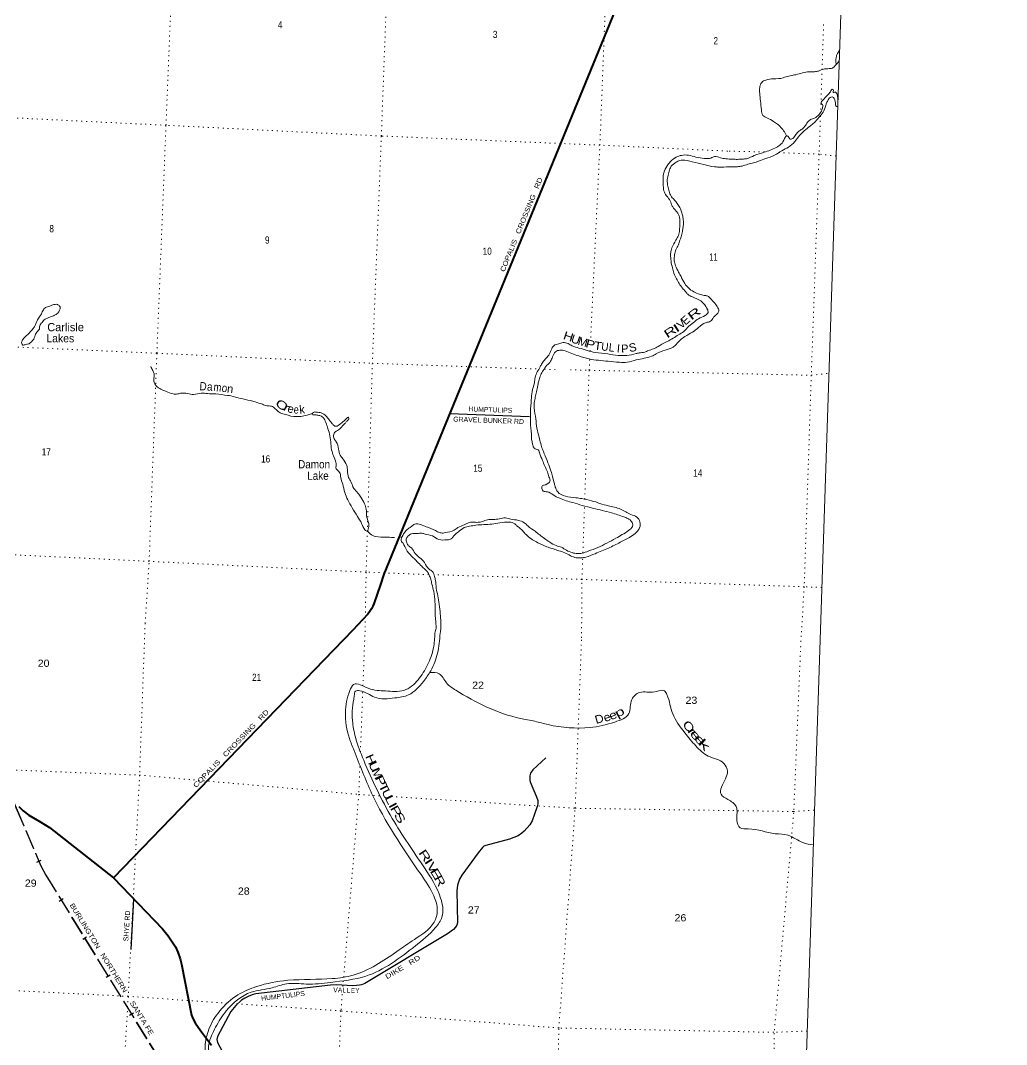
# Model space of a CAD drawing. Header units: feet. Extents: x -845745 to -745759, y -170898 to 15581.
# Drawn here: x -769746 to -745759, y -134820 to -109903 of the extents above; entities that cross this region are included whole.
import ezdxf
from ezdxf.enums import TextEntityAlignment as Align

# ---------------------------------------------------------------- set-up
doc = ezdxf.new("R2010")
doc.units = ezdxf.units.FT
doc.header["$LTSCALE"] = 80
doc.linetypes.add('DOTTED', pattern=[1.5, 0.3, -1.2])
doc.linetypes.add('LONG_DASHED', pattern=[7.5, 6, -1.5])
for name, color, linetype, lineweight in [('26', 7, 'Continuous', 40), ('29', 7, 'Continuous', 25), ('39', 7, 'Continuous', 13), ('4', 7, 'Continuous', 13), ('63', 7, 'Continuous', 25), ('7', 7, 'DOTTED', 13)]:
    doc.layers.add(name, color=color, linetype=linetype, lineweight=lineweight)
for name, color, linetype in [('27', 7, 'Continuous'), ('30', 7, 'Continuous'), ('41', 7, 'Continuous')]:
    doc.layers.add(name, color=color, linetype=linetype)

msp = doc.modelspace()

# ---------------------------------------------------------------- linework, layer by layer
at = {"layer": '26'}
msp.add_line((-761657.94, -124741.88), (-767486.71, -130761.61), dxfattribs=at)
for points in [[(-755092.18, -109190.49), (-760909.65, -123374.85), (-760985.69, -123625.86), (-761148.65, -124097.24), (-761172.87, -124155.52), (-761207.67, -124219.93), (-761252.8, -124290.12), (-761299.22, -124351.44), (-761657.94, -124741.88)], [(-769786.51, -129031.99), (-769702.74, -129111.37), (-769679.16, -129131.15), (-769546.24, -129239.54), (-769386.5, -129331.57), (-769248.37, -129408.76), (-769043.66, -129538.56), (-767486.71, -130761.61)], [(-767486.71, -130761.61), (-766290.53, -132008.7), (-766154.69, -132173.56), (-766040.53, -132343.49), (-765975.47, -132446.15), (-765921.61, -132571.11), (-765860.76, -132733.08), (-765828.99, -132862.3), (-765583.83, -134105.41), (-765547.11, -134201.84), (-765497.75, -134293.64), (-765365.4, -134481.43), (-765097.87, -134832.93)]]:
    msp.add_lwpolyline(points, dxfattribs=at)
at = {"layer": '29'}
for p, q in [((-759308.03, -119469.73), (-757362.91, -119539.11)), ((-766996.21, -131272.99), (-767062.84, -132510.14))]:
    msp.add_line(p, q, dxfattribs=at)
msp.add_lwpolyline([(-756967.5, -127840.6), (-757283.15, -128140.41), (-757335.08, -128216.14), (-757353.46, -128285.12), (-757358.06, -128390.9), (-757348.53, -128427.92), (-757190.28, -128791.01), (-757161.4, -128886.5), (-757162.7, -128965.77), (-757172.72, -129030.09), (-757239.7, -129217.86), (-757300.6, -129379.69), (-757355.77, -129471.67), (-757488.94, -129625.04), (-757548.84, -129678.62), (-757640.77, -129738.41), (-757851.04, -129822.31), (-758422.96, -129975.04), (-758470.51, -129991.36), (-758507.29, -130023.56), (-758615.32, -130158.85), (-759012.95, -130699.61), (-759068.74, -130795.7), (-759118.68, -130938.76), (-759129.94, -131079.35), (-759113.26, -131855.58), (-759130.17, -131913.75), (-759159.73, -131964.55), (-759208.32, -132019.53), (-759359.21, -132123.89), (-761371.71, -133335.93), (-761412.46, -133355.46), (-761451.54, -133366.96), (-761502.17, -133376.25), (-761573.35, -133385.35), (-761669.93, -133390.66), (-762058.39, -133371.66), (-762203.29, -133377.72), (-764024.41, -133588.04), (-764087.92, -133601.61), (-764189.05, -133643), (-764285.58, -133693.59), (-764366.79, -133743.77), (-764510.83, -133872.95), (-764627.13, -134019.57), (-764956.55, -134627.06), (-764970.52, -134696.18), (-764951.87, -134768.26), (-764839.25, -134984.22)], dxfattribs=at)
at = {"layer": '39'}
for points in [[(-749818.95, -110620.51), (-749868.32, -110704.56), (-749897.05, -110775.86), (-749910.18, -110859.81), (-749903.63, -110974.61)], [(-751108.19, -112706.33), (-751144.63, -112641.32), (-751220.95, -112531.93), (-751329.59, -112427.37), (-751425.51, -112359.47), (-751577.16, -112277.44), (-751683.19, -112211.17), (-751722.52, -112079.04), (-751744.79, -111865.11), (-751764.08, -111679.44), (-751762.64, -111530.73), (-751714.01, -111409.91), (-751611.43, -111351.4), (-751425.64, -111324.13), (-751195.72, -111298.51), (-751157.09, -111285.87), (-751019.15, -111248.78), (-750883.58, -111221.66), (-750719.33, -111179.52), (-750565.63, -111151.06), (-750427.01, -111150.18), (-750336.01, -111133.47), (-750264.63, -111103.95), (-750161.22, -111077.65), (-750102.9, -111075.79), (-749993.85, -111059.75), (-749931.69, -111007.78), (-749827.72, -110884.85)], [(-749860.56, -111879.93), (-749880.19, -111706.55), (-749943.11, -111646.65), (-749973.41, -111651.55), (-749974.61, -111629.39), (-749967.19, -111591.47), (-749998.84, -111578.23), (-750030.26, -111613.25), (-750058.03, -111658.46), (-750118.85, -111728.57), (-750221.05, -111831.32), (-750256.7, -111872.21), (-750270.13, -111909.9), (-750245.31, -111945), (-750235.5, -111951.4), (-750231.18, -111997.8), (-750250.25, -112079.51), (-750322.8, -112195.43), (-750428.27, -112277.95), (-750528.11, -112316.45), (-750596.66, -112378.24), (-750670.85, -112484.04), (-750733.31, -112544.03), (-750811.67, -112599.42), (-750884.97, -112681.13), (-750960.65, -112772.8), (-751027.51, -112788.41), (-751054.26, -112751.23), (-751108.87, -112706.98), (-751157.59, -112775.53), (-751247.07, -112914.94), (-751360.34, -112991.14), (-751657.99, -113110.74), (-751893.91, -113190.42), (-752087.49, -113265.65), (-752182.28, -113276.2), (-752301, -113281.83), (-752425.43, -113279.22), (-752589.69, -113267.08), (-752719.33, -113242.15), (-752865.02, -113216.63), (-752948.59, -113249.71), (-753111.72, -113261.73), (-753313.35, -113228.1), (-753496.42, -113181.08), (-753669.29, -113184.71), (-753795.42, -113228.26), (-753938.25, -113343.57), (-754016.23, -113443.2), (-754096.56, -113607.07), (-754112.05, -113755.26), (-754108.97, -113890.07), (-754099.65, -114019.08), (-754053.63, -114133.37), (-753978.87, -114230.64), (-753915.17, -114355.64), (-753880.09, -114439.37), (-753830.15, -114501.54), (-753772.33, -114568.02), (-753736.21, -114623.65), (-753711.01, -114702.99), (-753705.26, -114819.8), (-753709.54, -114936.24), (-753713.9, -115000.41), (-753740.98, -115136.11), (-753803.43, -115250.39), (-753898.54, -115433.81), (-753920.96, -115497.31), (-753930.6, -115595.46), (-753920.38, -115754.66), (-753886.38, -115922.78), (-753849.05, -116054.85), (-753789.59, -116185.72), (-753641.32, -116414.38), (-753562.32, -116505.78), (-753510.23, -116564.01), (-753398.11, -116628.49), (-753196.84, -116726.44), (-753071.25, -116861.78), (-753037.43, -116925.36), (-753020.4, -117008.42), (-753093.33, -117080.09), (-753250.95, -117160.67), (-753383.09, -117258.29), (-753517.97, -117375.9), (-753640.81, -117493.97), (-753770.05, -117567.56), (-753905.98, -117659.01), (-754047.11, -117728.14), (-754235.93, -117837.72), (-754348.54, -117895.85)], [(-749864.12, -111989.73), (-749873.73, -111994.98), (-749968.44, -111777.58), (-750033.02, -111766.82), (-750096.61, -111833.93), (-750135.52, -111908.88), (-750160.39, -111984.35), (-750220.08, -112132.91), (-750325.31, -112263.69), (-750436.42, -112390.23), (-750535.79, -112470.97), (-750678.7, -112588.28), (-750793.22, -112698.61), (-750905.14, -112847.24), (-751062.82, -112984.11), (-751226.75, -113072.5), (-751399.44, -113180.67), (-751617.39, -113263.03), (-751788.46, -113327.03), (-751910.43, -113366.72), (-752052.32, -113401.65), (-752192.49, -113444.69), (-752305.63, -113462.59), (-752510.67, -113467.03), (-752765.85, -113469.6), (-752866.07, -113463.86), (-753123.05, -113406.06), (-753403.96, -113343.34), (-753649.5, -113302.04), (-753754.91, -113328.28), (-753839.14, -113379.43), (-753899.3, -113431.47), (-753946.45, -113512.14), (-753983.04, -113633.41), (-754010.42, -113777.14), (-753998.27, -113938.42), (-753968.52, -114058.14), (-753920.64, -114176.52), (-753853.17, -114253.41), (-753787.63, -114328.22), (-753721.11, -114431.21), (-753670.71, -114535.62), (-753642.38, -114639.2), (-753622.37, -114750.51), (-753624.18, -114909.26), (-753637.75, -115005.26), (-753662.68, -115137.01), (-753702.84, -115246.09), (-753741.29, -115363.27), (-753799.88, -115481.71), (-753832.38, -115601.12), (-753841.78, -115747.53), (-753812.11, -115869.26), (-753735.47, -116024.89), (-753677.27, -116135.62), (-753587.12, -116305.83), (-753496.6, -116411.73), (-753367.46, -116504.98), (-753225.03, -116564.56), (-753117.6, -116592.68), (-753037.74, -116605.7), (-752936.46, -116691.89), (-752832.35, -116810.36), (-752766.13, -116921.38), (-752760.02, -116973.88), (-752798.71, -117042.8), (-752886.13, -117125.99), (-752957.86, -117219.82), (-753069.59, -117253.86), (-753250.75, -117373.78), (-753399.45, -117484.85), (-753582.17, -117592.64), (-753699.97, -117682.75), (-753792.06, -117783.86), (-753868.79, -117849.36), (-754066.38, -117924.44), (-754280.46, -118010.96), (-754395.22, -118073.04), (-754577.81, -118122.54), (-754766.12, -118163.78), (-754987.04, -118217.89), (-755175.96, -118220.91), (-755448.24, -118196.71), (-755684.34, -118171.85), (-755910.04, -118137.32), (-756166.5, -118065.46), (-756335.01, -118004.92), (-756493.34, -117940.73), (-756625.35, -117925.77), (-756727.12, -117962.19), (-756773.46, -118020.78)], [(-769033.63, -116856.12), (-768961.65, -116821.64), (-768901.03, -116811.83), (-768846.8, -116811.84), (-768821.32, -116828.87), (-768777.32, -116888.81), (-768793.72, -116952.53), (-768840.58, -117025.17), (-768920.8, -117076.46), (-769016.55, -117113.11), (-769090.01, -117144.55), (-769165.78, -117183.95), (-769239.3, -117271.69), (-769264.62, -117304.92), (-769280.58, -117356.6), (-769286.59, -117410.65), (-769311.98, -117445.89), (-769351.72, -117488.64), (-769399.61, -117589.39), (-769422.1, -117654.9), (-769487.08, -117728.87), (-769532.69, -117767.38), (-769611.73, -117786.56), (-769652.36, -117799.12), (-769690.62, -117801.72), (-769709.72, -117774.87), (-769718.42, -117738.36), (-769704.84, -117696.65), (-769651.67, -117616.2), (-769577.09, -117554.65), (-769510.18, -117482.75), (-769443.19, -117408.85), (-769396.55, -117342.23), (-769361.51, -117263.12), (-769330.55, -117185.87), (-769298.55, -117134.79), (-769271.07, -117097.61), (-769228.22, -117024.82), (-769202.01, -116967.5), (-769174.24, -116922.29), (-769134.88, -116889.58), (-769033.63, -116856.12)], [(-754348.54, -117895.85), (-754474.52, -117935.39), (-754560.24, -117972.41), (-754695.52, -117991.51), (-754768.46, -118008.9), (-754999.05, -118052.59), (-755210.03, -118054.8), (-755455.71, -118017.51), (-755765.73, -117981.86), (-755958.75, -117932.46), (-756161.43, -117872.66), (-756322.21, -117820.44), (-756422.66, -117766.44), (-756548.29, -117741.67), (-756653.7, -117767.9), (-756769.95, -117815.85), (-756836.11, -117921.95), (-756896.85, -118044.33), (-756980.92, -118145.74), (-757058.9, -118245.37), (-757104.19, -118330.13), (-757175.11, -118456.16), (-757224.1, -118587.02), (-757245.16, -118722.94), (-757301.2, -118935.97), (-757318.68, -119138.36), (-757341.04, -119418.98), (-757340.11, -119557.73), (-757337.75, -119766.89), (-757318.84, -119908.32), (-757311.81, -120099.57), (-757291.13, -120192.81), (-757270.16, -120278.03), (-757249.35, -120312.98), (-757150.31, -120350.84), (-757120.73, -120420.29), (-757047.2, -120605.97), (-756992.19, -120748.74), (-756927, -120887.87), (-756891.17, -121005.8), (-756865.06, -121115.33), (-756927.6, -121177.34), (-757007.15, -121210.57), (-757043.63, -121219.26), (-757062.48, -121294.95), (-757030.44, -121352.44), (-756926.73, -121372.38), (-756788.75, -121443.85), (-756629.23, -121530.2), (-756311.69, -121634.48), (-756081.15, -121701.36), (-755808.64, -121773.81), (-755370.75, -121882.58), (-755065.09, -121982.4), (-754974.08, -122019.96), (-754915.16, -122056.33), (-754856, -122140.95), (-754860.66, -122213.15), (-754952.75, -122314.27), (-755262.94, -122501.75), (-755703.04, -122726.63), (-755933.24, -122814.57), (-756083.67, -122863.25), (-756192.57, -122875.28), (-756326.3, -122852.22), (-756462.78, -122794.87), (-756586.64, -122721.91), (-756711.69, -122681.08), (-756877.15, -122592.5), (-757113.88, -122420.85), (-757229.13, -122332.13), (-757403.15, -122203.03), (-757492.69, -122125.32), (-757633.11, -122065.81), (-757820.85, -122036.72), (-757948.34, -122007.85), (-758091.64, -122026.65), (-758244.89, -122043.06), (-758351.5, -122047.14), (-758485.43, -122084.37), (-758584.82, -122110.83), (-758703.39, -122112.45), (-758828.19, -122119.87), (-758950.76, -122175.63), (-759103.85, -122242.31), (-759192.46, -122303.34), (-759411.67, -122365.55), (-759514.41, -122373.79), (-759597.63, -122342.55), (-759818.96, -122243.86), (-759935.83, -122199.3)], [(-756773.46, -118020.78), (-756802.05, -118088.06), (-756852.24, -118196.77), (-756942.18, -118293.94), (-757029.21, -118421.38), (-757089.36, -118527.7), (-757131.89, -118646.74), (-757155.49, -118742.36), (-757187.47, -118902), (-757214.4, -119033.68), (-757241.33, -119165.36), (-757251.47, -119331.85), (-757208.9, -119594.78), (-757183.14, -119822.9), (-757126.84, -120040.11), (-757090.47, -120198.27), (-757047.28, -120334.57), (-757003.12, -120444.77), (-756914.81, -120665.17), (-756841.8, -120864.9), (-756804.47, -120996.96), (-756758.74, -121173.57), (-756735.61, -121254.84), (-756675.63, -121371.66), (-756490.84, -121481.06), (-756235.05, -121516.71), (-756089.22, -121538.22), (-755854.08, -121589.18), (-755446.86, -121712.88), (-755148.5, -121792.33), (-754894.24, -121924.42), (-754751.89, -121986.01), (-754675.86, -122103.42), (-754685.11, -122245.82), (-754757.29, -122351.69), (-754897.89, -122461.05), (-755154.08, -122600.29), (-755442.43, -122740.34), (-755766.82, -122877.05), (-755994.87, -122961.04), (-756112.02, -122978.8), (-756262.31, -122969.19), (-756394.63, -122907.98), (-756542.71, -122838.14), (-756681.79, -122796.78), (-756810.69, -122751.78), (-756937.74, -122710.87), (-757161.01, -122610.09), (-757412.07, -122445.95), (-757516.41, -122333.51), (-757601.86, -122253.94), (-757668.14, -122199.2), (-757722.61, -122150.94), (-757851.59, -122107.95), (-758085.37, -122129.41), (-758279.18, -122156.38), (-758470.48, -122169.36), (-758667.86, -122184.14), (-758823.49, -122210.52), (-758951.26, -122243.96), (-759087.41, -122341.43), (-759197.26, -122433.84), (-759245.97, -122502.39), (-759371.88, -122539.92), (-759566.38, -122530.68), (-759725.97, -122446.34), (-759905.02, -122399.47), (-759980.58, -122378.57), (-760095.36, -122386.36), (-760234.2, -122393.26), (-760320.73, -122452.36), (-760363.43, -122521.14), (-760344.76, -122614.31), (-760307.08, -122682.05), (-760232.77, -122737.09), (-760145.3, -122871.01), (-760028.64, -122975.87), (-759914.5, -123094.71), (-759805.84, -123253.54), (-759725.52, -123308.8), (-759673.86, -123433.35), (-759651.17, -123526.67), (-759630.1, -123718.44), (-759594.54, -123898.69), (-759564.1, -124108.9), (-759532.39, -124339.26), (-759521.79, -124542.7), (-759521.01, -124685.46), (-759536.51, -124814.81)], [(-766576.41, -118323.63), (-766527.65, -118417.92), (-766493.74, -118533.77), (-766503.01, -118621.88), (-766486.78, -118727.03), (-766435.21, -118799.31), (-766329.55, -118875.61), (-766200.94, -118928.64), (-766034.51, -118991.12), (-765919.96, -118989.35), (-765830.89, -118970.55), (-765682.68, -118982.09), (-765534.77, -119001.67), (-765346.82, -118970.46), (-765198.54, -118979.99), (-764996.09, -118991.54), (-764708.14, -119026.38), (-764632.21, -119037.24), (-764391.42, -119098.47), (-764156.36, -119151.44), (-764037.04, -119184.02), (-763862.44, -119242.78), (-763753.3, -119279.01), (-763639.19, -119289.28), (-763550.99, -119348.85), (-763453.73, -119434.9), (-763360.63, -119470.52), (-763100.01, -119538.52), (-762927.21, -119536.9), (-762775.37, -119504.35), (-762677.84, -119473.8), (-762644.31, -119471.61)], [(-762075.52, -120792.89), (-762067.73, -120744.93), (-762074.52, -120656.22), (-762131.02, -120499.32), (-762175.85, -120352.91), (-762198.71, -120155.04), (-762227.88, -119964.98), (-762279.86, -119794.18), (-762330.78, -119649.55), (-762403.32, -119546.33), (-762490.47, -119512.94), (-762574.42, -119501.77), (-762614.53, -119500.28), (-762642.1, -119485.19), (-762618.34, -119439.83), (-762547.77, -119432.4), (-762430.01, -119452.87), (-762314.03, -119521.51), (-762237.33, -119620.86), (-762160.42, -119714.19), (-762115.98, -119762.08), (-762078.31, -119775.54), (-761955.46, -119711.76), (-761851.92, -119627.15), (-761803.87, -119576.67), (-761773.04, -119557.71), (-761755.8, -119580.47), (-761798.42, -119647.24), (-761842.46, -119697.87), (-761898.69, -119752.07), (-761942.73, -119802.7), (-762033.94, -119879.72), (-762097.74, -119921.57), (-762123.87, -119976.89), (-762113.82, -120085.83), (-762064.02, -120152.01), (-762012.35, -120330.84), (-761965.65, -120481.35), (-761906.64, -120569.99), (-761811.66, -120718.27), (-761792.83, -120861.7), (-761766.49, -121019.49), (-761704.5, -121136.38), (-761637.75, -121287.63), (-761535.57, -121404.01), (-761464.82, -121501.13), (-761376.37, -121663.24), (-761337.04, -121795.38), (-761316.33, -121997.18), (-761273.8, -122151.55), (-761290.7, -122283.61), (-761312.46, -122329.04), (-761365.43, -122294.9), (-761448.09, -122139.04), (-761550.35, -121970.39), (-761675.29, -121762.69), (-761782.69, -121569.72), (-761858.36, -121387.99), (-761907.15, -121185.14), (-761955.33, -121020.51), (-761968.06, -120929.57), (-762002.17, -120874.02), (-762050.7, -120827.99), (-762075.52, -120792.89)], [(-761306.61, -122321.95), (-761238.67, -122398.12), (-761102.33, -122459.48), (-760863.78, -122472.38), (-760667.29, -122481.69), (-760648.56, -122482.33)], [(-759935.83, -122199.3), (-760082.71, -122151.62), (-760173.64, -122166.33), (-760254.3, -122229.68), (-760318.03, -122269.52), (-760391.04, -122343.2), (-760437.82, -122413.83), (-760477.17, -122500.83), (-760488.24, -122528.56), (-760439.55, -122624.86), (-760364.55, -122770.38), (-760232.05, -122936.14), (-760096.44, -123071.86), (-759986.01, -123182.51), (-759906.43, -123257.84), (-759848.25, -123314.29), (-759803.35, -123404.41), (-759764.62, -123498.33), (-759736.95, -123619.98), (-759692.93, -123788.48), (-759662.18, -124044.94), (-759659.82, -124254.1), (-759654.96, -124395.01), (-759641.02, -124562.39), (-759637.64, -124689.17), (-759664.39, -124808.87)], [(-760493.52, -122475.85), (-760472.13, -122472.87), (-760464.39, -122471.68)], [(-759664.37, -124808.72), (-759700.31, -125170.82), (-759844.95, -125585.04), (-760072.35, -125944.09), (-760419.35, -126204.44), (-760864.91, -126217.68), (-761285.68, -126151.17), (-761641.19, -126060.65), (-761732.71, -126208.69), (-761842.92, -126738.91), (-761743, -127370.88), (-761631.88, -127664.74), (-761204.95, -128700.59), (-760001.78, -130685.28), (-759688.69, -131205.54), (-759605.73, -131558.9), (-759685.68, -131844.33), (-760164.83, -132263.44), (-760587.4, -132555.5), (-761653.84, -133132.18), (-762154.11, -133216.12), (-763241.12, -133258.19), (-764003.46, -133409.89), (-764455.29, -133612.31), (-764899.23, -134002.38), (-765163.77, -134448.84), (-765254.42, -134874.95), (-765196.98, -135694.89), (-765264.41, -135906.19), (-765603.81, -136241.34), (-765965.41, -136577.76), (-766053.37, -137044.25), (-765917.83, -137391.32), (-765763.25, -137710.82), (-765382.13, -138062.11), (-765072.72, -138632.61), (-764875.16, -139296.07), (-764870.65, -139707.24), (-765077.83, -140246.3), (-765434.5, -140738.02), (-765456.88, -140866.21), (-765605.85, -141046.57), (-765720.25, -141095.12), (-765904.89, -141014.37), (-766328.68, -140917.53), (-766788.96, -140462.84), (-766966.95, -140424.63), (-767090.84, -140638.07), (-767238.87, -140850.69), (-767290.37, -141189.46), (-767233.72, -141425.08), (-767069.15, -141746.94), (-767125.5, -141988.83), (-767231.27, -142263.32), (-767351.2, -142478.91), (-767362.09, -142686.07), (-767178.62, -142984.38), (-766950.26, -143326.5), (-766568.03, -143522.69), (-766070.65, -143769.08), (-765551.71, -144155.22), (-765184.4, -144193.75), (-764133.2, -144138.38), (-763920.99, -144238.19), (-763731.52, -144659.6), (-763771.63, -144958.46), (-763949.95, -145294.99), (-763925.93, -145664.51), (-763614.15, -146041.67), (-763296.26, -146112.79), (-762738.65, -146000.56), (-762460, -146040.14), (-762351.67, -146174.74), (-762403.65, -146467.15), (-762514.42, -147336.04), (-762461.35, -147662.01), (-762369.31, -147802.1), (-762220.58, -148054.92), (-761928, -148342.79), (-761541.49, -148470.61), (-761196.88, -148343.17), (-760968.13, -148004.3), (-760853.88, -147899.34), (-760589.11, -147932.41), (-760419.26, -148155.71), (-760384.78, -148513.49), (-760473.87, -149014.2), (-760584.56, -149498.06), (-760663.02, -149860.11), (-760890.13, -150696.68), (-761212.71, -151314.47)], [(-759536.51, -124814.81), (-759601.91, -125301.05), (-759767.06, -125726.68), (-759942.85, -125986.73), (-760306.06, -126311), (-760636.93, -126388.54), (-761131.79, -126369.9), (-761491.08, -126210.76), (-761594.15, -126221.4), (-761626.05, -126333.16), (-761672.2, -126631.81), (-761670.26, -126938.13), (-761597.14, -127345.56), (-761396.11, -127904.36), (-760701.72, -129317.9), (-759917.85, -130522.88), (-759525.18, -131255.36), (-759492.16, -131717.86), (-759651.79, -131976.43), (-760148.03, -132425.19), (-761348.5, -133156.54), (-762201.25, -133307.15), (-762795.01, -133349.73), (-763274.1, -133341.7), (-763625.83, -133440.7), (-764133.41, -133547.7), (-764742.17, -134003.62), (-764999.01, -134399.97), (-765161.69, -134811.57), (-765130.88, -135280.04), (-765097.58, -135794.94), (-765251.5, -136063.78), (-765778.58, -136531.64), (-765917.01, -136819.14), (-765891.59, -137146.39), (-765630.83, -137604.45), (-765377.76, -137808.39), (-764998.39, -138455.79), (-764757.21, -139201.31), (-764695.55, -139711.11), (-764845.09, -140090.91), (-765127.32, -140585.14), (-765320.13, -140872.82), (-765359.27, -141020.6), (-765571.68, -141231.07), (-765751.21, -141239.14), (-765966.89, -141183.54), (-766240.45, -141111.9), (-766673.54, -140809.24), (-766968.5, -140714.71), (-767076.57, -140876.29), (-767158.72, -141228.14), (-767037.82, -141469.94), (-766901.46, -141609.52), (-766852.73, -141780.4), (-766918.04, -142171.09), (-767107.19, -142652.32), (-767122.85, -142821.04), (-766946.42, -143088.89), (-766496.91, -143382.03), (-765832.04, -143740.83), (-765619.09, -143878.94), (-765532.96, -144014.81), (-765381.92, -144076.3), (-764818.33, -144026.72), (-764364.67, -143951.29), (-764056.64, -144016.04), (-763859.25, -144137.51), (-763691.93, -144437.29), (-763616.07, -144822.65), (-763739.46, -145203.33), (-763822.02, -145506.81), (-763714.06, -145774.38), (-763503.45, -145922.49), (-763142.92, -145922.5), (-762576.59, -145850.86), (-762307.31, -145990.86), (-762260.9, -145988.39), (-762290.17, -145838.32), (-762422.19, -145628.37), (-762434.14, -145563.5), (-762343.33, -145618.93), (-762201.72, -145843.3), (-762198.99, -146065.02), (-762220.54, -146289.95), (-762254.39, -146703.87), (-762357.82, -147272.6), (-762319.53, -147576.1), (-761966.23, -147976.83), (-761851.98, -148176.1), (-761534.21, -148311.69)], [(-750453.16, -129964.22), (-750710.94, -129905.29), (-751075.66, -129727.82), (-751384.63, -129691.25), (-752043.41, -129574.43), (-752235.88, -129547.82), (-752316.33, -129361.77), (-752335.58, -129030.7), (-752541.29, -128856.56), (-752702.34, -128732.28), (-752692.45, -128555.31), (-752548.68, -128167.25), (-752637.1, -127978.92), (-753013.96, -127803.06), (-753317.88, -127553.1), (-753585.32, -127235.85), (-753880.15, -126772.62), (-754019.74, -126304.52), (-754077.16, -126213.94), (-754317.78, -126242.13), (-754682.66, -126252.04), (-754875.7, -126424.87), (-754949.47, -126766.93), (-755286.62, -126973.2), (-755895.25, -127105.89), (-756910.06, -127035.54), (-757231.71, -126956.23), (-757585.88, -126885.91), (-759158.3, -126198.44), (-759380.05, -126021.75), (-759560.02, -125800.12), (-759789.94, -125770.24)]]:
    msp.add_spline(points, degree=3, dxfattribs=at)
at = {"layer": '4'}
msp.add_lwpolyline([(-838938.61, 15580.59), (-807880.31, 14447.97), (-776820.49, 13358.06), (-745759.19, 12310.89), (-751809.61, -170897.82), (-783122.91, -169842.15), (-814434.73, -168743.41)], dxfattribs=at)
at = {"layer": '63'}
for p, q in [((-769347.75, -130381.01), (-769246.01, -130337.63)), ((-768801.71, -131329.1), (-768707.5, -131271.14)), ((-768231.67, -132255.63), (-768137.46, -132197.67)), ((-767661.62, -133182.15), (-767567.42, -133124.19)), ((-767091.58, -134108.68), (-766997.38, -134050.72))]:
    msp.add_line(p, q, dxfattribs=at)
at = {"layer": '63', "linetype": 'LONG_DASHED', "lineweight": 13}
msp.add_lwpolyline([(-771949.46, -124394.52), (-769854.94, -129062.69), (-769253.49, -130473.34), (-769129.84, -130699.39), (-765600.71, -136435.53), (-765130.08, -137351.21)], dxfattribs=at)
at = {"layer": '63', "linetype": 'LONG_DASHED'}
msp.add_lwpolyline([(-771945.72, -124392.84), (-769851.18, -129061.05), (-769249.8, -130471.55), (-769126.29, -130697.33), (-765597.14, -136433.52), (-765126.43, -137349.34)], dxfattribs=at)
at = {"layer": '7'}
for p, q in [((-750208.09, -110002.37), (-750282.32, -112133.78)), ((-751644.78, -113103.13), (-752540.71, -113081.93)), ((-755890.11, -117952.23), (-755885.77, -117861.29)), ((-756996.26, -118389.14), (-756735.1, -118398.14)), ((-756064.79, -122854.6), (-756026.03, -121726.86)), ((-761363.75, -124751.74), (-761415.63, -126106.67)), ((-761420.88, -126243.73), (-761476.5, -127696.24)), ((-761890.49, -133273.92), (-761901.34, -133405.6))]:
    msp.add_line(p, q, dxfattribs=at)
for points in [[(-766713.88, -124571.81), (-766615.94, -123062.59), (-766427.92, -117999.46), (-766206.07, -112453.08), (-765988.33, -107073.42), (-765870.6, -101955.4), (-765678.28, -96830.1), (-765456.42, -91338.01), (-765361.07, -86118.64), (-765196.83, -80718.89), (-765246.24, -78776.37)], [(-759929.24, -78955.2), (-760021.03, -80891.28), (-760220.18, -86311.85), (-760300.23, -91497.61), (-760500.76, -97064.88), (-760670.72, -102182.96), (-760766.09, -107293.77), (-760967.25, -112714.26), (-761186.5, -118244.65), (-761337.01, -123325.26), (-761363.75, -124751.74)], [(-755873.98, -117614.14), (-755650.66, -112936.12), (-755439.69, -107522.02), (-755414.15, -102398.56), (-755275.55, -97259.21), (-755131.94, -91655.65), (-754948.49, -86443.58), (-754774.44, -81050.22), (-754736.47, -79128.65)], [(-752540.71, -113081.93), (-755650.66, -112936.12), (-760967.25, -112714.26), (-766206.07, -112453.08), (-771585.44, -112190.7), (-776918.39, -111922), (-781126.37, -111806.19)], [(-750285.59, -112227.56), (-750317.94, -113156.56), (-750507.52, -118535.26), (-750680.52, -123681.38), (-750765.14, -125104.45)], [(-749904.16, -113200.13), (-750317.94, -113156.56), (-751285.99, -113117.58)], [(-769811.81, -117850.78), (-766427.92, -117999.46), (-761186.5, -118244.65), (-757135.61, -118384.33)], [(-756020.05, -121552.79), (-755912.19, -118414.67), (-755899.28, -118144.36)], [(-756369.75, -118403.69), (-755912.19, -118414.67), (-750507.52, -118535.26), (-750078.79, -118487.81)], [(-759811.11, -123387.73), (-761337.01, -123325.26), (-766615.94, -123062.59), (-771979.42, -122804.82), (-777309.09, -122556.34)], [(-756096.83, -124927.63), (-756087.06, -123502.42), (-756069.27, -122984.89)], [(-750250.96, -123701.31), (-750680.52, -123681.38), (-756087.06, -123502.42), (-759688.94, -123385.62)], [(-766713.88, -124571.81), (-766848.23, -128265.25), (-767125.18, -133647.56), (-767444.55, -139215.83), (-767692.54, -144514.49), (-767924.44, -149813.69), (-768037.56, -152649.43)], [(-757441.65, -155066.87), (-757274.97, -150399.02), (-757139.33, -144965.62), (-756746.92, -139502.57), (-756649.03, -134418.48), (-756252.43, -129072.43), (-756096.83, -124927.63)], [(-750766.5, -125125.3), (-750935.61, -129185.24), (-751411.2, -134544.76), (-751452.11, -139854.41), (-751799.77, -145121.52), (-751977.03, -149259.66)], [(-777482.25, -127821.48), (-772130.27, -128051.59), (-766848.23, -128265.25), (-761518.26, -128734.39), (-760961.56, -128770.13)], [(-761490.26, -128055.51), (-761516.18, -128732.45), (-761882.9, -133181.81)], [(-760606.24, -128792.94), (-756252.43, -129072.43), (-750940.08, -129150.44), (-750429.75, -129115.13)], [(-764716.88, -133812.83), (-767125.18, -133647.56), (-772572.34, -133371.94), (-777793.34, -133200.63), (-781859.73, -133123.83)], [(-761917.05, -133596.25), (-761950.55, -134002.68), (-762156.62, -139373.27), (-762424.64, -144790.13), (-762464.94, -145893.92)], [(-750607.36, -134492.99), (-751419.79, -134523.58), (-756649.03, -134418.48), (-761950.55, -134002.68), (-764568.2, -133823.04)]]:
    msp.add_lwpolyline(points, dxfattribs=at)

# ---------------------------------------------------------------- texts
at = {"layer": '27'}
for rotation, width, p in [(67.7, 1.2, (-757973.38, -116031.05)), (45.923, 1.25, (-765473.78, -128582.1))]:
    msp.add_text('COPALIS   CROSSING   RD', height=120, rotation=rotation, dxfattribs=dict(at, width=width)).set_placement(p)
at = {"layer": '30'}
for rotation, p in [(357.957, (-758850.92, -119413.37)), (6.588, (-763884.23, -133756.94))]:
    msp.add_text('HUMPTULIPS', height=120, rotation=rotation, dxfattribs=at).set_placement(p)
for s, rotation, width, p in [('GRAVEL BUNKER RD', 357.957, 1.05, (-759221.77, -119661.44)), ('SHYE RD', 86.549, 1.05, (-767123.85, -132311.02)), ('DIKE   RD', 31.059, 1.3, (-760827.34, -133235.39))]:
    msp.add_text(s, height=120, rotation=rotation, dxfattribs=dict(at, width=width)).set_placement(p)
for s, rotation, width, p in [('V', 357.2, 0.8, (-762086.26, -133550.26)), ('A', 357.2, 0.8, (-761973.83, -133553.69)), ('L', 357.2, 0.8, (-761864.25, -133559.17)), ('L', 357.2, 0.8, (-761765.82, -133564.43)), ('E', 359.909, 0.7, (-761658.05, -133566.71)), ('Y', 1.947, 0.75, (-761545.22, -133563.73))]:
    msp.add_text(s, height=120, rotation=rotation, dxfattribs=dict(at, width=width)).set_placement(p, align=Align.CENTER)
at = {"layer": '41'}
for s, rotation, p in [('E', 41.53, (-753503.35, -117269.86)), ('V', 42.982, (-753605.15, -117357.77)), ('I', 355.2, (-755207.53, -117981.71)), ('P', 1.93, (-755041.06, -117987.1)), ('n', 352.732, (-764655.71, -118962.5)), ('e', 347.861, (-763191.16, -119447.84)), ('k', 5.124, (-762887.72, -119466.38))]:
    msp.add_text(s, height=200, rotation=rotation, dxfattribs=at).set_placement(p, align=Align.CENTER)
for s, rotation, width, p in [('R', 37.034, 1.65, (-753297.89, -117113.02)), ('R', 33.306, 1.55, (-753888.54, -117560.97)), ('I', 33.136, 1.85, (-753735.38, -117470.15)), ('H', 342.082, 1.25, (-756445.86, -117685.88)), ('U', 341.471, 1.1, (-756271.78, -117760.95)), ('M', 343.407, 1.05, (-756092.5, -117820.42)), ('P', 344.236, 1.25, (-755908.32, -117876.49)), ('T', 352.251, 1.15, (-755710.74, -117918.69)), ('U', 354.178, 0.9, (-755537.55, -117938.8)), ('L', 353.617, 0.95, (-755374.36, -117958.85)), ('S', 9.723, 1.05, (-754837.27, -117955.7)), ('D', 356.319, 0.9, (-765309, -118902.75)), ('a', 356.939, 0.9, (-765145, -118912.75)), ('m', 353.899, 0.85, (-764962.37, -118924.74)), ('o', 352.304, 0.9, (-764794.15, -118944.12)), ('C', 323.868, 1.5, (-763451.96, -119337.69)), ('r', 331.355, 1.6, (-763315.51, -119405.28)), ('e', 355.688, 0.8, (-763044.31, -119468.77)), ('D', 15.563, 1.1, (-755640.21, -126992.09)), ('e', 17.884, 1.15, (-755446.8, -126948.97)), ('e', 21.884, 1.25, (-755298.13, -126897.45)), ('p', 28.905, 1.55, (-755124.73, -126819.57)), ('C', 303.186, 1.4, (-753579.89, -127128.64)), ('r', 305.995, 1.85, (-753486.67, -127252.54)), ('e', 308.399, 1.75, (-753398.81, -127358.49)), ('e', 311.862, 1.9, (-753287.86, -127476.55)), ('k', 311.862, 2.15, (-753188.36, -127589.6)), ('H', 293.922, 1.35, (-761310.66, -127924.35)), ('U', 293.922, 1.25, (-761234.99, -128101.03)), ('M', 293.922, 1.15, (-761158.68, -128266.95)), ('P', 294.933, 1.45, (-761075.78, -128443.89)), ('T', 296.425, 1.6, (-760992.94, -128614.39)), ('U', 296.425, 1.3, (-760913.41, -128774.46)), ('L', 296.425, 1.45, (-760842.27, -128908.47)), ('I', 298.075, 1.65, (-760773.47, -129045.18)), ('P', 299.358, 1.55, (-760694.71, -129187.6)), ('S', 300.874, 1.55, (-760600.17, -129351.35)), ('R', 303.718, 1.55, (-759991.38, -130278.56)), ('I', 302.636, 1.8, (-759900.68, -130419.89)), ('V', 300.815, 1.45, (-759808.61, -130571.25)), ('E', 300.815, 1.65, (-759718.89, -130723.74)), ('R', 298.452, 1.4, (-759628.82, -130887.16))]:
    msp.add_text(s, height=200, rotation=rotation, dxfattribs=dict(at, width=width)).set_placement(p, align=Align.CENTER)
msp.add_text('Carlisle', height=200, dxfattribs=at).set_placement((-769093.98, -117464.67))
for s, width, p in [('Lakes', 0.95, (-769116.35, -117735.07)), ('Damon', 0.9, (-762990.9, -120801.41)), ('Lake', 0.9, (-762770.22, -121079.27))]:
    msp.add_text(s, height=200, dxfattribs=dict(at, width=width)).set_placement(p)
at = {"layer": '63', "width": 1.2}
msp.add_text('BURLINGTON   NORTHERN  -  SANTA FE', height=120, rotation=301.602, dxfattribs=at).set_placement((-767576.45, -133019.19), align=Align.CENTER)
at = {"layer": '7'}
for s, width, p in [('4', 0.85, (-763482.9, -110094.74)), ('3', 0.85, (-758254.73, -110330.09)), ('2', 0.85, (-752888.49, -110483.76)), ('8', 0.85, (-769043.15, -115055.99)), ('9', 0.85, (-763797.56, -115332.21)), ('10', 0.85, (-758501.8, -115604.34)), ('11', 0.65, (-752989.77, -115746.64)), ('17', 0.85, (-769228.53, -120486.25)), ('16', 0.85, (-763892.43, -120658.42)), ('15', 0.85, (-758730.6, -120884.45)), ('14', 0.85, (-753381.13, -121003.32)), ('20', 1.1, (-769326.45, -125629.92)), ('21', 0.85, (-764111.83, -125973.21)), ('22', 1.1, (-758757.7, -126164.18)), ('23', 1.1, (-753567.22, -126530.78)), ('29', 1.1, (-769639.9, -130980.19)), ('28', 1.1, (-764456.58, -131174.37)), ('27', 1.1, (-758863.24, -131633.91)), ('26', 1.1, (-753834.17, -131822.97))]:
    msp.add_text(s, height=175, dxfattribs=dict(at, width=width)).set_placement(p)

doc.saveas('drawing.dxf')
